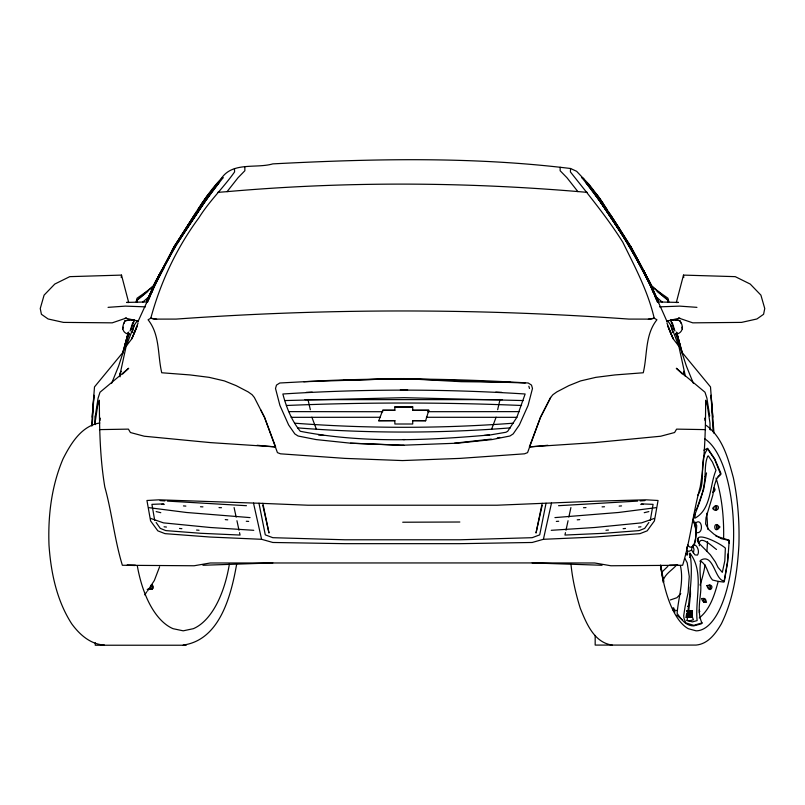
<?xml version="1.0" encoding="UTF-8"?>
<svg xmlns="http://www.w3.org/2000/svg" width="805" height="805" viewBox="0 0 805 805"><rect width="100%" height="100%" fill="white"/><g stroke="black" fill="none" stroke-linecap="round" stroke-linejoin="round"><path stroke-width="1.21" d="M394.863 420.653L378.773 420.703L394.863 420.653L394.863 424.004L412.724 424.004L412.724 420.653L425.634 420.703L412.724 420.653M378.773 420.703L382.747 410.248L394.863 410.288L394.873 406.877L412.724 406.877L412.724 410.288L428.824 410.298L425.634 420.703M699.022 543.526C700.36 534.56 712.807 546.937 716.5 549.473M95.232 424.537L95.312 415.984L98.099 398.113L100.001 392.236L128.689 368.257L122.602 374.053M689.332 614.628L689.281 615.453M95.191 424.587L95.312 415.984M689.332 613.179L689.432 612.333L689.322 613.319M691.515 550.057L694.957 554.887L697.442 555.108C701.266 549.936 692.944 538.324 691.515 550.057L689.02 551.345L687.591 550.952L686.524 550.057L687.138 546.494M171.475 251.532L174.091 246.622C189.749 223.971 202.176 198.785 221.214 178.63C232.484 161.463 256 168.778 272.835 163.878C371.92 158.766 471.851 156.391 570.524 168.497L570.423 171.948C588.485 194.77 607.171 217.35 622.778 242.134C634.893 266.837 647.945 291.179 654.203 318.206L656.92 319.766C644.825 334.961 647.522 354.935 643.255 372.765L614.899 374.939L595.881 377.344L580.576 380.926L568.883 385.625L556.819 391.914L552.904 394.702L550.66 397.459L540.477 417.342L529.358 446.906L594.754 442.599L660.704 436.23L674.58 432.526L676.592 429.125L705.532 429.618M689.865 614.597L689.613 615.624M694.313 544.794C696.637 536.462 696.546 527.144 693.065 519.134M686.605 610.713L688.768 610.713L690.509 594.15L690.338 586.915M687.661 612.001L687.218 615.594M92.223 425.805L93.933 395.235L91.539 425.865M687.792 615.765L687.591 614.97L687.862 615.553M687.671 615.644L687.722 614.97M694.252 515.522C695.681 520.04 694.846 511.014 694.282 515.099M687.188 613.048L687.098 613.631M687.762 612.846L687.742 614.698M690.569 611.971C691.636 619.83 689.281 611.679 691.837 612.072M696.335 530.737L696.748 525.665L695.258 522.193M728.143 553.76L727.468 561.9L724.178 580.989C714.729 580.365 713.884 553.035 700.934 560.049C698.609 570.614 701.688 581.824 700.602 592.571C699.565 602.633 697.583 613.672 701.91 622.919L693.789 625.324L685.81 622.919L684.039 618.492L683.707 615.704L685.136 606.427L688.114 592.571L689.251 576.43L687.208 562.836L684.975 558.62M729.189 543.194L729.189 540.236L715.887 536.07M690.891 615.111L690.247 615.704L690.056 612.454M690.569 615.292L690.811 611.991L690.66 615.211M236.62 564.406C231.156 595.167 220.027 639.975 183.198 645.077M121.233 277.524L121.495 275.099L69.763 276.648L54.78 284.054L44.094 295.133L40.25 308.526L41.417 314.292L48.089 318.971L63.464 322.392L112.237 322.845L126.496 317.975M713.995 433.332L710.503 386.913L682.258 352.62L676.613 332.274M691.706 612.233L692.129 614.517M95.02 423.078L97.626 405.901L99.377 400.246C99.397 429.166 100.031 458.287 104.811 487.015C111.976 512.765 114.562 539.843 122.37 565.271L194.086 565.764L210.246 562.987L532.165 562.926L594.754 562.987L610.915 565.764L682.63 565.271C690.438 539.843 693.025 512.765 700.189 487.015C704.969 458.287 705.603 429.166 705.623 400.246L707.374 405.901L709.98 423.078L709.99 429.236M99.931 420.623L100.303 418.167M693.377 552.975L693.99 549.423L692.813 545.227M650.269 520.523L653.076 504.353L641.243 503.88M691.374 614.95L691.676 615.161M153.846 285.071L153.031 289.287L151.41 292.628M546.032 503.246L539.712 534.862L532.165 537.69L460.047 539.783L344.953 539.783L272.835 537.69L265.288 534.862L258.969 503.246L159.098 499.814L146.943 500.489L150.585 520.915L157.83 530.847L165.005 533.645L210.246 537.046L261.595 539.3L272.835 542.479L344.953 543.667L460.047 543.667L532.165 542.479L543.405 539.3L594.754 537.046L639.995 533.645L647.17 530.847L654.415 520.915L658.057 500.489L645.902 499.814L594.754 501.193L497.088 505.218L307.913 505.218L258.969 503.246M542.157 503.306L536.009 533.031L542.157 505.399M119.683 375.945L126.164 346.21L134.214 325.23L136.951 321.265M565.462 532.669L564.949 535.053L604.414 533.282L639.19 530.606L644.704 528.392L648.88 522.495M565.985 530.274L568.058 520.714M568.833 517.132L570.906 507.563M543.405 539.3L551.495 503.105M692.109 615.292L691.535 615.694M691.485 612.253L692.099 612.897L691.706 612.072M497.651 409.715L500.026 399.481M706.528 472.907L703.651 489.37L696.878 508.498M124.584 346.935L128.327 332.314M136.126 301.865L137.061 298.212L153.695 286.56M678.504 317.975L692.763 322.845L741.536 322.392L756.911 318.971L763.583 314.292L764.75 308.526L760.906 295.133L750.22 284.054L735.237 276.648L683.505 275.099L676.301 302.549L678.464 302.418L657.474 301.945M132.251 332.515L134.214 325.23M124.594 346.945L128.518 332.485M147.949 291.4L137.363 299.953L136.699 302.348L137.363 299.953L152.709 286.238M122.561 353.707L128.146 333.401M128.387 332.274L122.742 352.62L94.497 386.913L92.172 417.151M136.699 302.348L137.363 299.953M489.48 435.072L505.953 432.255L507.714 431.279L516.86 417.332L525.142 393.997C444.491 388.845 363.498 388.845 282.857 393.997C286.369 407.33 291.541 420.492 300.275 431.279C362.149 443.414 426.811 440.456 489.48 434.962L484.258 435.435M697.603 495.508C707.011 481.742 697.824 461.496 707.625 448.969L714.609 459.283L720.626 474.296L716.52 479.005L714.468 485.345L712.797 495.286L705.995 517.816L705.603 523.954L708.692 529.569L714.085 534.279L721.149 538.625L728.636 540.346L729.149 541.332L727.64 562.081L724.309 581.582L723.937 582.116L718.211 581.381C714.609 594.543 710.362 609.123 699.263 617.938M122.541 329.024L123.085 327.162M133.358 323.177L133.932 321.215M129.857 319.786L124.996 320.732C121.756 326.568 121.293 333.401 129.997 334.518M686.182 616.962L692.461 616.469L686.635 616.469M689.291 613.41L689.12 612.233L689.442 613.319M129.333 333.401L118.617 366.054L111.674 383.25M130.068 331.066L132.654 322.875M131.094 329.627L133.882 320.863M152.537 289.398L152.447 289.931M691.213 614.698L691.364 615.815M691.274 614.768L691.666 615.493M124.835 321.004L129.746 319.907L134.224 320.239M124.232 323.127L124.544 322.221M702.242 622.969L701.155 623.885L693.739 625.898C685.659 625.948 681.261 619.196 677.136 613.39C678.313 597.461 684.119 581.653 680.356 565.533M159.611 566.75L154.339 580.506L147.456 591.071M126.164 346.21L131.849 338.744L138.047 323.087M146.601 301.543L153.795 285.212L174.504 246.139M136.649 327.202L131.849 338.744L135.783 329.678M147.426 302.358C166.394 257.419 192.928 215.76 223.196 177.593L221.214 178.63M148.824 299.058L150.243 295.626M151.189 293.342L154.037 286.5L137.786 322.03M152.859 288.582L153.342 287.455M147.224 302.257L154.017 286.389L163.918 268.085M134.063 333.361L135.029 331.177M135.985 328.983L137.424 325.713M153.574 286.922L161.553 270.299M153.966 286.047L156.442 280.663M146.52 301.795L153.946 285.795L176.134 244.257L213.124 189.326L207.288 195.726L197.899 209.703M147.214 300.144L153.936 285.735L176.436 243.905M157.388 278.691L160.889 271.577M146.52 302.66L148.694 298.202M153.644 285.453L153.091 288.311L153.222 286.318L156.965 279.053M154.027 284.678L154.711 283.35M550.66 397.459L540.477 417.342L527.567 452.621L524.518 453.819L460.047 458.387L402.5 460.571L344.953 458.387L280.482 453.819L277.433 452.621L264.523 417.342L254.34 397.459L252.096 394.702L248.181 391.914L236.117 385.625L224.424 380.926L209.119 377.344L190.101 374.939L161.745 372.765C157.478 354.935 160.175 334.961 148.08 319.766L150.797 318.206L156.643 319.233M154.52 283.722L157.82 277.383M155.093 282.605L157.126 278.711M157.629 277.735L158.494 276.105M153.443 286.097L174.625 245.988L196.39 212.047M158.384 276.326L159.672 273.891M121.243 371.256L120.036 373.46L120.036 376.841M691.908 611.921L692.099 612.816M213.124 189.326L177.009 243.734M177.311 243.231L204.963 201.471L218.98 182.644L216.958 183.671L201.803 203.595M174.423 246.229L194.73 214.573M691.706 615.815L691.515 612.675M688.577 612.293C689.794 621.48 686.524 609.727 690.127 612.303M696.567 509.122L695.731 510.088M234.476 168.497L234.577 171.948C223.408 187.766 209.149 201.27 198.855 217.873C176.617 247.839 160.537 282.223 150.797 318.206L154.248 319.112L176.074 319.092C326.77 308.255 478.23 308.255 628.926 319.092L650.752 319.112L654.203 318.206L648.357 319.233M691.596 611.901L691.616 614.517M694.785 523.975C701.96 515.452 704.747 535.023 695.852 532.497M217.672 192.375L227.08 191.65L237.998 177.774L244.851 170.741L244.851 167.249M212.872 189.718L218.598 182.836M676.753 564.798C672.557 569.94 665.805 573.331 663.451 579.721L663.692 581.492L660.744 565.341M680.799 593.557L676.935 597.702L670.303 599.967M689.523 557.533L690.418 555.712L689.432 554.565M142.626 302.227L149.126 296.582M687.259 614.487L687.178 612.816M689.503 615.714L689.654 613.782M717.889 476.59L720.908 474.135L720.898 473.33L714.689 458.82L707.595 448.294L703.852 450.176M687.701 611.971L687.319 615.463L687.158 614.799M667.898 566.287L661.901 572.103M689.966 614.255L689.794 612.474M690.147 611.971L690.74 615.815L691.002 611.971M712.858 492.348C714.78 491.925 716.309 488.132 713.461 488.102M675.003 334.518C683.123 333.32 684.009 326.679 680.004 320.732L675.143 319.786M691.596 615.523L691.636 614.97M654.415 518.4L641.535 522.868L594.754 527.496L551.234 530.314M688.969 621.017L693.427 619.8L692.431 617.224L692.139 610.643L687.43 610.643M644.221 512.694L648.84 511.588M666.6 321.125L679.792 318.086M99.83 422.977C81.476 425.765 70.719 443.706 63.021 458.91C51.48 486.069 47.887 515.884 49.004 545.196C50.916 572.566 56.662 600.409 71.685 623.774C79.584 634.602 90.442 644.342 104.469 645.077M691.898 612.967L691.626 612.323M491.332 439.097L454.523 443.183M497.319 437.91L499.714 437.437M656.105 507.663L618.592 512.473L554.937 517.605M689.12 615.513L689.12 613.742M652.553 289.931L652.463 289.398M623.11 528.694L625.485 528.442M638.566 527.044L640.951 526.792M510.451 427.868C439.671 433.452 368.318 433.452 297.548 427.868M529.66 446.906L547.883 445.286M227.08 191.65C346.945 181.125 467.494 181.85 587.328 192.375M513.177 423.199C440.577 428.663 367.412 428.663 294.811 423.199M577.235 519.829L579.731 519.617M605.954 530.254L608.449 530.052M99.468 429.618L128.408 429.125L130.42 432.526L144.296 436.23L210.246 442.599L275.642 446.906L264.523 417.342L260.599 409.695M619.146 506.093L621.551 505.912M640.81 504.483L643.215 504.302M670.776 320.239C673.845 320.42 680.648 318.297 680.768 323.127M108.061 307.349L125.389 306.121L145.484 306.856M670.666 320.088L674.027 319.857M637.671 501.082L558.539 505.701M640.106 500.921L644.956 500.589M556.336 521.409L558.71 521.268M303.827 381.721L279.768 382.999L276.487 385.102L275.511 388.473L279.909 405.418L288.603 424.919L294.821 433.915L298.102 436.018L316.063 439.57L350.477 443.183L401.001 445.286L457.512 443.183L491.925 439.57L509.897 436.018L513.167 433.915L519.386 424.919L528.08 405.418L532.477 388.473L531.501 385.102L528.221 382.999C453.497 378.511 378.592 377.424 303.827 381.721L401.001 378.571L525.232 382.999M583.494 507.714L585.99 507.603M602.07 506.868L604.515 506.758M286.409 405.489C364.756 402.208 443.243 402.208 521.58 405.489M284.688 400.558L403.999 397.69L523.31 400.558M272.835 562.926L202.92 565.271M659.516 306.856L679.611 306.121L696.939 307.349M306.303 392.347L312.219 392.146M343.524 380.262L403.999 378.571L461.335 381.691L510.209 382.214M147.526 301.945L126.536 302.418L128.699 302.549L121.495 275.099M670.042 565.502L678.082 565.271L669.307 565.271M400.347 389.851L407.652 389.851M688.768 610.713L692.139 610.643M427.646 411.697L519.235 411.627M459.836 522.012L402.711 522.224M304.994 399.642L502.481 399.632M394.873 406.928L412.724 406.928M382.747 410.298L394.863 410.288M412.724 410.288L428.824 410.248M291.138 417.332L380.352 417.282M426.398 417.282L516.86 417.332M275.34 446.906L257.117 445.286M135.693 565.271L126.918 565.271L134.958 565.502M602.08 565.271L532.165 562.926M148.271 589.049L151.904 589.049M147.204 589.371L151.924 589.371M687.45 610.904L692.24 611.387L686.725 611.387M687.581 611.971L688.195 611.971L688.537 615.352M691.123 611.971L689.966 612.263M689.462 613.611L689.694 612.202M686.605 615.392L686.474 614.104L686.947 615.785M686.071 615.785L686.605 615.785M689.332 615.785L686.695 615.513M685.82 617.224L692.431 617.224M186.176 645.228L95.262 645.228L95.262 642.793M288.764 411.627L382.838 411.717M163.757 503.88L151.924 504.353L154.731 520.523M501.686 392.347L495.779 392.146M350.477 443.183L403.999 445.286M250.063 517.605L186.408 512.473L148.895 507.663M699.032 612.042L699.797 611.629L699.243 610.12M200.485 506.758L202.93 506.868M253.766 530.314L210.246 527.496L163.465 522.868L150.585 518.4M219.01 507.603L221.506 507.714M246.461 505.701L167.329 501.082M246.29 521.268L248.665 521.409M130.974 319.857L134.334 320.088M160.044 500.589L164.894 500.921M161.785 504.302L164.19 504.483M183.449 505.912L185.854 506.093M196.551 530.052L199.046 530.254M225.269 519.617L227.765 519.829M318.508 434.962L323.731 435.384M164.049 526.792L166.434 527.044M179.515 528.442L181.89 528.694M662.968 582.035L663.551 582.116L662.877 579.721M125.208 318.086L138.4 321.125M156.16 511.588L160.779 512.694M718.211 581.381L712.566 580.033C707.575 574.629 707.806 566.448 701.708 561.799L699.807 561.115M686.534 614.104L686.806 615.342M686.746 620.413L692.391 621.893L697.12 620.605C694.926 598.689 704.536 572.073 689.895 553.045C693.789 574.609 688.657 597.964 687.208 619.951L687.661 620.605M612.223 645.077C594.04 642.621 586.271 623.11 580.234 608.167C575.796 593.909 572.456 579.288 570.987 564.406M570.524 168.497L576.601 171.284L589.089 184.456L600.077 198.744L619.9 229.556M688.064 611.971L688.517 615.191M583.786 178.63L581.804 177.593C617.173 221.234 645.006 270.55 667.214 322.03M651.305 286.56L667.939 298.212L668.875 301.865M657.776 302.257C640.81 261.947 616.67 225.199 591.876 189.326L597.713 195.726L607.101 209.703M657.051 291.4L667.637 299.953L668.301 302.348L667.637 299.953L652.292 286.238M705.985 425.241C722.759 437.346 728.223 458.83 733.365 477.768C737.994 499.935 739.564 522.586 738.899 545.196C737.36 572.073 733.375 599.383 721.391 623.774C715.715 633.444 708.219 643.96 696.094 645.077L595.177 645.077L595.177 635.437M676.643 615.06L682.58 620.051M655.874 296.582L662.374 302.227M682.399 374.053L676.311 368.257L704.999 392.236L706.901 398.113L709.688 415.984M674.057 611.216L674.982 612.042L673.151 609.395M673.151 610.12L673.634 610.703M586.402 182.836L592.128 189.718M577.92 191.65L567.002 177.774L560.149 170.741L560.149 167.249M685.317 375.945L678.836 346.21L673.121 338.714L669.217 329.678M603.197 203.595L588.042 183.671L586.02 182.644L600.037 201.471L627.689 243.231M156.12 522.495L160.296 528.392L165.81 530.606L200.586 533.282L240.051 535.053L239.538 532.669M668.049 321.265L670.786 325.23L678.836 346.21M591.876 189.326L628.866 244.257M610.271 214.573L630.909 246.622L645.932 275.028M608.61 212.047C627.779 240.353 644.845 270.128 658.399 301.543M686.957 614.074L687.279 615.362M628.564 243.905L651.054 285.856M628.715 244.076L651.054 285.795L658.48 301.795M645.882 274.928L650.853 284.457M630.496 246.139L651.557 286.097M647.683 278.389L649.675 282.152M647.18 277.383L647.874 278.711M648.136 279.204L648.9 280.673M649.756 282.314L651.778 286.318L651.909 288.311L651.778 286.318M649.263 281.378L651.627 285.996M653.59 292.628L651.97 289.287L651.154 285.071M656.306 298.202L658.48 302.66M647.612 278.691L643.447 270.299L651.426 286.922M649.464 282.595L651.034 286.047M667.576 325.713L669.015 328.983M669.971 331.177L673.151 338.744L668.351 327.202M686.524 550.057C688.335 551.656 687.802 558.308 685.82 553.438M651.658 287.455L652.141 288.582M657.574 302.358L650.973 286.479L653.811 293.342M654.757 295.626L656.176 299.058M693.326 383.25L686.383 366.054L675.667 333.401M666.953 323.087L670.937 333.361M709.567 427.676L710.382 430.041M671.118 320.863L673.906 329.627M672.346 322.875L674.932 331.066M691.757 614.97L691.203 613.561M671.068 321.215L671.642 323.177M681.916 327.162L682.459 329.024M528.835 386.219L529.489 388.473M716.048 477.989C722.105 497.45 724.007 517.997 723.615 538.304M676.854 333.401L682.439 353.707M667.637 299.953L668.291 302.368M676.482 332.485L680.406 346.945M670.786 325.23L672.749 332.515M676.673 332.314L680.416 346.935M699.173 544.723L699.424 545.77M307.963 399.481L310.338 409.715M262.843 505.399L268.991 533.031L262.843 503.306M253.505 503.105L261.595 539.3M234.094 507.563L236.167 517.132M236.942 520.714L239.015 530.274M684.542 375.714L683.757 371.256L683.968 374.728M660.653 565.16L661.408 569.507M691.243 615.815L691.163 614.929M660.452 565.613L662.676 578.543M704.697 418.167L705.069 420.623M683.505 275.099L683.767 277.524M712.827 417.151L711.067 395.235L713.119 431.872M692.048 610.904L692.32 616.962M496.111 417.201L491.513 429.468M404.623 439.57L403.365 439.57M316.486 429.468L311.877 417.201M704.848 438.936A97.284 37.543 -90 0 1 733.375 544.965A97.284 37.543 -90 0 1 696.094 630.828L688.285 628.695A97.284 37.543 -90 0 1 660.724 566.167M713.391 489.802A1.982 0.765 -90 0 1 712.898 492.298M692.813 521.056A13.665 5.273 -90 0 1 695.238 540.376A13.665 5.273 -90 0 1 687.571 544.593M676.904 610.532A77.039 29.735 90 0 1 673.795 609.828M706.629 513.288A77.039 29.735 90 0 1 707.625 529.187M707.504 541.594A77.039 29.735 90 0 1 706.86 551.385M705.1 564.879A77.039 29.735 90 0 1 700.038 585.094M689.221 604.827A77.039 29.735 90 0 1 687.551 606.447M672.608 609.556A1.982 0.765 -90 0 1 673.544 607.835A1.982 0.765 -90 0 1 674.077 610.472M229.455 563.601A97.284 48.642 -90 0 1 193.311 628.695L183.198 630.828L173.085 628.695A97.284 48.642 -90 0 1 137.343 566.006M146.671 591.866A77.039 38.519 -90 0 1 144.789 594.915M704.938 476.54C704.445 490.074 699.545 502.753 694.624 515.17C694.313 516.045 693.407 518.199 695.097 518.118C711.66 508.911 709.487 485.757 715.967 470.311L712.435 462.06L708.32 455.902L707.746 456.143C705.009 462.493 705.492 469.758 704.938 476.54M697.935 541.403C694.463 530.193 720.334 543.365 725.365 548.125L724.822 560.844L722.327 572.365L718.07 567.434L715.313 561.9L710.372 554.826L698.015 542.228L697.251 540.024L698.136 538.897L697.935 541.403M719.811 526.983C713.441 536.271 712.737 518.309 719.811 526.983M701.678 598.608L702.453 600.711A4.136 2.465 43.5 0 0 704.264 602.271L706.508 602.341L705.653 599.644A4.136 2.898 45.5 0 0 703.701 598.367L701.678 598.608M713.029 508.096L713.17 509.233L714.76 510.229A4.136 3.693 -71.9 0 0 716.903 509.907C719.066 509.243 718.956 505.359 716.38 505.671A4.136 3.522 -58.4 0 0 714.277 506.425L713.029 508.096M706.911 585.627C710.01 595.871 716.43 582.357 706.911 585.627M710.342 588.324A1.982 0.765 -90 0 0 709.869 585.124A1.982 0.765 -90 0 0 709.034 587.791A1.982 0.765 -90 0 0 710.342 588.324M704.888 601.717A1.982 0.765 -90 0 0 704.415 598.518A1.982 0.765 -90 0 0 703.58 601.184A1.982 0.765 -90 0 0 704.888 601.717M717.839 528.432A1.982 0.765 -90 0 0 717.426 525.172A1.982 0.765 -90 0 0 716.541 527.718A1.982 0.765 -90 0 0 717.839 528.432M716.46 509.303A1.982 0.765 -90 0 0 716.058 506.033A1.982 0.765 -90 0 0 715.172 508.589A1.982 0.765 -90 0 0 716.46 509.303M152.698 588.536A2.304 1.157 -90 0 0 151.984 584.802A2.304 1.157 -90 0 0 150.726 587.902A2.304 1.157 -90 0 0 152.698 588.536M152.578 588.324A1.982 0.986 -90 0 0 151.964 585.124A1.982 0.986 -90 0 0 150.877 587.791A1.982 0.986 -90 0 0 152.578 588.324"/></g></svg>
